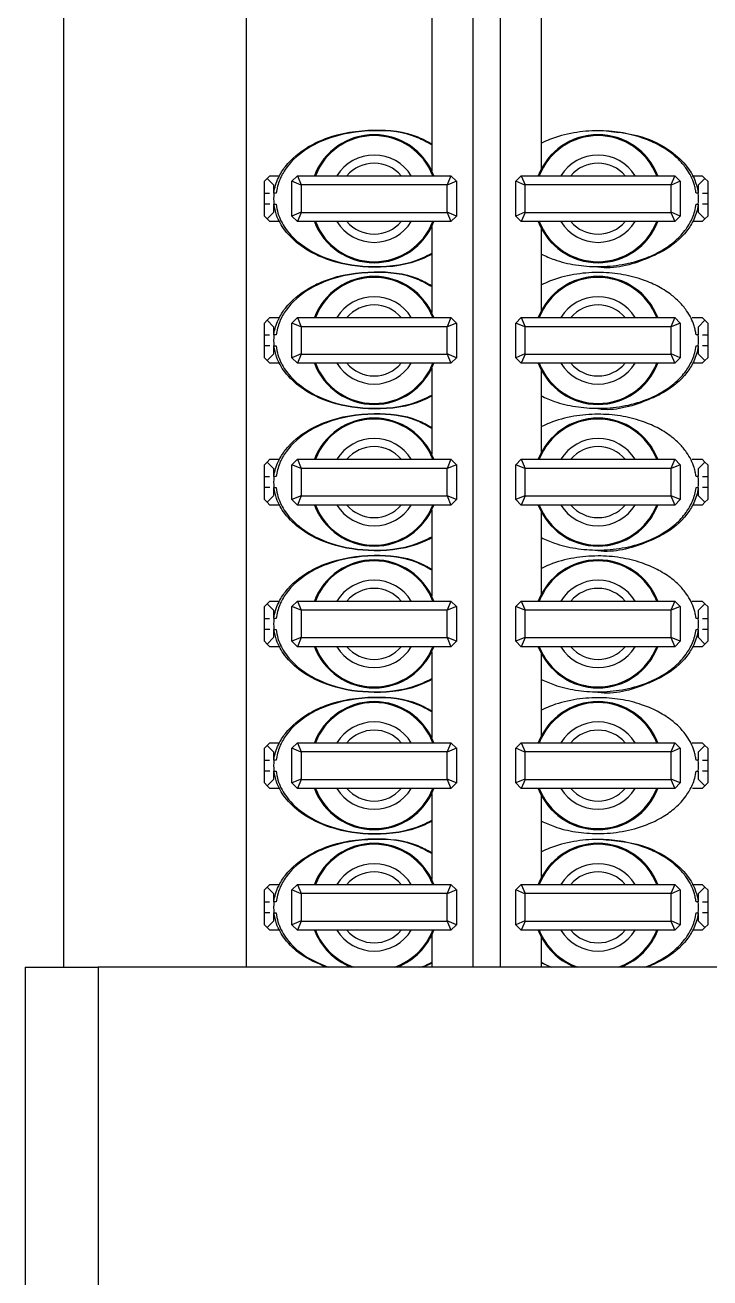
# Model space of a CAD drawing. Header units: millimetres. Extents: x 10 to 584, y 10 to 410.
# Drawn here: x 487.71 to 490.208, y 326.044 to 330.611 of the extents above; entities that cross this region are included whole.
import ezdxf

# ---------------------------------------------------------------- set-up
doc = ezdxf.new("R2010")
doc.units = ezdxf.units.MM

msp = doc.modelspace()

# ---------------------------------------------------------------- linework, layer by layer
at = {"color": 7, "linetype": 'Continuous', "lineweight": 25}
for p, q in [((487.84955, 335.17831), (487.84955, 327.17742)), ((489.19289, 334.51165), (489.19289, 330.08002)), ((489.59289, 330.08663), (489.59289, 334.51165)), ((488.51622, 333.63739), (488.51622, 327.17742)), ((489.34289, 332.43319), (489.34289, 327.17742)), ((489.44289, 332.43319), (489.44289, 327.17742)), ((488.58289, 330.04165), (488.59289, 330.05165)), ((488.58289, 329.99831), (488.58289, 330.04165)), ((488.59289, 330.05165), (488.60289, 330.06165)), ((488.59289, 330.05165), (488.61622, 330.02831)), ((488.60289, 330.06165), (488.63811, 330.06165)), ((488.61622, 330.02831), (488.61622, 329.99831)), ((488.68289, 330.04165), (488.70289, 330.06165)), ((488.68289, 329.91498), (488.68289, 330.04165)), ((488.71622, 330.02784), (488.68289, 330.04165)), ((488.70289, 330.06165), (488.71669, 330.02831)), ((488.70289, 330.06165), (489.26289, 330.06165)), ((488.71669, 330.02831), (488.71622, 330.02784)), ((488.71622, 330.02784), (488.71622, 329.92879)), ((489.24908, 330.02831), (488.71669, 330.02831)), ((489.26289, 330.06165), (489.24908, 330.02831)), ((489.24955, 330.02784), (489.24908, 330.02831)), ((489.28289, 330.04165), (489.24955, 330.02784)), ((489.24955, 329.92879), (489.24955, 330.02784)), ((489.26289, 330.06165), (489.28289, 330.04165)), ((489.28289, 330.04165), (489.28289, 329.91498)), ((489.49955, 330.04165), (489.51955, 330.06165)), ((489.49955, 329.91498), (489.49955, 330.04165)), ((489.53289, 330.02784), (489.49955, 330.04165)), ((489.51955, 330.06165), (490.07955, 330.06165)), ((489.51955, 330.06165), (489.53336, 330.02831)), ((489.53336, 330.02831), (489.53289, 330.02784)), ((489.53289, 330.02784), (489.53289, 329.92879)), ((490.06575, 330.02831), (489.53336, 330.02831)), ((490.07955, 330.06165), (490.06575, 330.02831)), ((490.06622, 330.02784), (490.06575, 330.02831)), ((490.09955, 330.04165), (490.06622, 330.02784)), ((490.06622, 329.92879), (490.06622, 330.02784)), ((490.07955, 330.06165), (490.09955, 330.04165)), ((490.09955, 330.04165), (490.09955, 329.91498)), ((490.14259, 330.06165), (490.17955, 330.06165)), ((490.16622, 330.02831), (490.18955, 330.05165)), ((490.16622, 329.99831), (490.16622, 330.02831)), ((490.17955, 330.06165), (490.18955, 330.05165)), ((490.18955, 330.05165), (490.19955, 330.04165)), ((490.19955, 330.04165), (490.19955, 329.99831)), ((488.62532, 329.99831), (488.6174, 329.99831)), ((490.16505, 329.99831), (490.15721, 329.99831)), ((488.58289, 329.91498), (488.58289, 329.95831)), ((488.61622, 329.92831), (488.59289, 329.90498)), ((488.61622, 329.95831), (488.61622, 329.92831)), ((488.6174, 329.95831), (488.62523, 329.95831)), ((488.71622, 329.92879), (488.68289, 329.91498)), ((488.71669, 329.92831), (488.70289, 329.89498)), ((488.71622, 329.92879), (488.71669, 329.92831)), ((488.71669, 329.92831), (489.24908, 329.92831)), ((489.24908, 329.92831), (489.24955, 329.92879)), ((489.24908, 329.92831), (489.26289, 329.89498)), ((489.28289, 329.91498), (489.24955, 329.92879)), ((489.53289, 329.92879), (489.49955, 329.91498)), ((489.53336, 329.92831), (489.51955, 329.89498)), ((489.53289, 329.92879), (489.53336, 329.92831)), ((489.53336, 329.92831), (490.06575, 329.92831)), ((490.06575, 329.92831), (490.06622, 329.92879)), ((490.06575, 329.92831), (490.07955, 329.89498)), ((490.09955, 329.91498), (490.06622, 329.92879)), ((490.15712, 329.95831), (490.16505, 329.95831)), ((490.16622, 329.92831), (490.16622, 329.95831)), ((490.18955, 329.90498), (490.16622, 329.92831)), ((490.19955, 329.95831), (490.19955, 329.91498)), ((488.59289, 329.90498), (488.58289, 329.91498)), ((488.60289, 329.89498), (488.59289, 329.90498)), ((488.63986, 329.89498), (488.60289, 329.89498)), ((488.70289, 329.89498), (488.68289, 329.91498)), ((489.26289, 329.89498), (488.70289, 329.89498)), ((489.28289, 329.91498), (489.26289, 329.89498)), ((489.51955, 329.89498), (489.49955, 329.91498)), ((490.07955, 329.89498), (489.51955, 329.89498)), ((490.09955, 329.91498), (490.07955, 329.89498)), ((490.17955, 329.89498), (490.14433, 329.89498)), ((490.18955, 329.90498), (490.17955, 329.89498)), ((490.19955, 329.91498), (490.18955, 329.90498)), ((489.19289, 329.87661), (489.19289, 329.56335)), ((489.59289, 329.56997), (489.59289, 329.86999)), ((488.58289, 329.52498), (488.59289, 329.53498)), ((488.58289, 329.48165), (488.58289, 329.52498)), ((488.59289, 329.53498), (488.60289, 329.54498)), ((488.59289, 329.53498), (488.61622, 329.51165)), ((488.60289, 329.54498), (488.63811, 329.54498)), ((488.68289, 329.52498), (488.70289, 329.54498)), ((488.68289, 329.39831), (488.68289, 329.52498)), ((488.71622, 329.51117), (488.68289, 329.52498)), ((488.70289, 329.54498), (489.26289, 329.54498)), ((488.70289, 329.54498), (488.71669, 329.51165)), ((489.26289, 329.54498), (489.24908, 329.51165)), ((489.28289, 329.52498), (489.24955, 329.51117)), ((489.26289, 329.54498), (489.28289, 329.52498)), ((489.28289, 329.52498), (489.28289, 329.39831)), ((489.49955, 329.52498), (489.51955, 329.54498)), ((489.49955, 329.39831), (489.49955, 329.52498)), ((489.53289, 329.51117), (489.49955, 329.52498)), ((489.51955, 329.54498), (490.07955, 329.54498)), ((489.51955, 329.54498), (489.53336, 329.51165)), ((490.07955, 329.54498), (490.06575, 329.51165)), ((490.09955, 329.52498), (490.06622, 329.51117)), ((490.07955, 329.54498), (490.09955, 329.52498)), ((490.09955, 329.52498), (490.09955, 329.39831)), ((490.14259, 329.54498), (490.17955, 329.54498)), ((490.16622, 329.51165), (490.18955, 329.53498)), ((490.17955, 329.54498), (490.18955, 329.53498)), ((490.18955, 329.53498), (490.19955, 329.52498)), ((490.19955, 329.52498), (490.19955, 329.48165)), ((488.61622, 329.51165), (488.61622, 329.48165)), ((488.62532, 329.48165), (488.6174, 329.48165)), ((488.71669, 329.51165), (488.71622, 329.51117)), ((488.71622, 329.51117), (488.71622, 329.41212)), ((489.24908, 329.51165), (488.71669, 329.51165)), ((489.24955, 329.51117), (489.24908, 329.51165)), ((489.24955, 329.41212), (489.24955, 329.51117)), ((489.53336, 329.51165), (489.53289, 329.51117)), ((489.53289, 329.51117), (489.53289, 329.41212)), ((490.06575, 329.51165), (489.53336, 329.51165)), ((490.06622, 329.51117), (490.06575, 329.51165)), ((490.06622, 329.41212), (490.06622, 329.51117)), ((490.16505, 329.48165), (490.15721, 329.48165)), ((490.16622, 329.48165), (490.16622, 329.51165)), ((488.58289, 329.39831), (488.58289, 329.44165)), ((488.61622, 329.44165), (488.61622, 329.41165)), ((488.6174, 329.44165), (488.62523, 329.44165)), ((490.15712, 329.44165), (490.16505, 329.44165)), ((490.16622, 329.41165), (490.16622, 329.44165)), ((490.19955, 329.44165), (490.19955, 329.39831)), ((488.59289, 329.38831), (488.58289, 329.39831)), ((488.61622, 329.41165), (488.59289, 329.38831)), ((488.60289, 329.37831), (488.59289, 329.38831)), ((488.71622, 329.41212), (488.68289, 329.39831)), ((488.70289, 329.37831), (488.68289, 329.39831)), ((488.71669, 329.41165), (488.70289, 329.37831)), ((488.71622, 329.41212), (488.71669, 329.41165)), ((488.71669, 329.41165), (489.24908, 329.41165)), ((489.24908, 329.41165), (489.24955, 329.41212)), ((489.24908, 329.41165), (489.26289, 329.37831)), ((489.28289, 329.39831), (489.24955, 329.41212)), ((489.28289, 329.39831), (489.26289, 329.37831)), ((489.53289, 329.41212), (489.49955, 329.39831)), ((489.51955, 329.37831), (489.49955, 329.39831)), ((489.53336, 329.41165), (489.51955, 329.37831)), ((489.53289, 329.41212), (489.53336, 329.41165)), ((489.53336, 329.41165), (490.06575, 329.41165)), ((490.06575, 329.41165), (490.06622, 329.41212)), ((490.06575, 329.41165), (490.07955, 329.37831)), ((490.09955, 329.39831), (490.06622, 329.41212)), ((490.09955, 329.39831), (490.07955, 329.37831)), ((490.18955, 329.38831), (490.16622, 329.41165)), ((490.18955, 329.38831), (490.17955, 329.37831)), ((490.19955, 329.39831), (490.18955, 329.38831)), ((488.63986, 329.37831), (488.60289, 329.37831)), ((489.26289, 329.37831), (488.70289, 329.37831)), ((489.19289, 329.35994), (489.19289, 329.04669)), ((490.07955, 329.37831), (489.51955, 329.37831)), ((489.59289, 329.0533), (489.59289, 329.35333)), ((490.17955, 329.37831), (490.14433, 329.37831)), ((488.58289, 329.00831), (488.59289, 329.01831)), ((488.59289, 329.01831), (488.60289, 329.02831)), ((488.59289, 329.01831), (488.61622, 328.99498)), ((488.60289, 329.02831), (488.63811, 329.02831)), ((488.68289, 329.00831), (488.70289, 329.02831)), ((488.70289, 329.02831), (489.26289, 329.02831)), ((488.70289, 329.02831), (488.71669, 328.99498)), ((489.26289, 329.02831), (489.24908, 328.99498)), ((489.26289, 329.02831), (489.28289, 329.00831)), ((489.49955, 329.00831), (489.51955, 329.02831)), ((489.51955, 329.02831), (490.07955, 329.02831)), ((489.51955, 329.02831), (489.53336, 328.99498)), ((490.07955, 329.02831), (490.06575, 328.99498)), ((490.07955, 329.02831), (490.09955, 329.00831)), ((490.14259, 329.02831), (490.17955, 329.02831)), ((490.16622, 328.99498), (490.18955, 329.01831)), ((490.17955, 329.02831), (490.18955, 329.01831)), ((490.18955, 329.01831), (490.19955, 329.00831)), ((488.58289, 328.96498), (488.58289, 329.00831)), ((488.61622, 328.99498), (488.61622, 328.96498)), ((488.71622, 328.99451), (488.68289, 329.00831)), ((488.68289, 328.88165), (488.68289, 329.00831)), ((488.71669, 328.99498), (488.71622, 328.99451)), ((488.71622, 328.99451), (488.71622, 328.89545)), ((489.24908, 328.99498), (488.71669, 328.99498)), ((489.24955, 328.99451), (489.24908, 328.99498)), ((489.28289, 329.00831), (489.24955, 328.99451)), ((489.24955, 328.89545), (489.24955, 328.99451)), ((489.28289, 329.00831), (489.28289, 328.88165)), ((489.49955, 328.88165), (489.49955, 329.00831)), ((489.53289, 328.99451), (489.49955, 329.00831)), ((489.53336, 328.99498), (489.53289, 328.99451)), ((489.53289, 328.99451), (489.53289, 328.89545)), ((490.06575, 328.99498), (489.53336, 328.99498)), ((490.06622, 328.99451), (490.06575, 328.99498)), ((490.09955, 329.00831), (490.06622, 328.99451)), ((490.06622, 328.89545), (490.06622, 328.99451)), ((490.09955, 329.00831), (490.09955, 328.88165)), ((490.16622, 328.96498), (490.16622, 328.99498)), ((490.19955, 329.00831), (490.19955, 328.96498)), ((488.58289, 328.88165), (488.58289, 328.92498)), ((488.61622, 328.92498), (488.61622, 328.89498)), ((488.62532, 328.96498), (488.6174, 328.96498)), ((488.6174, 328.92498), (488.62523, 328.92498)), ((490.15712, 328.92498), (490.16505, 328.92498)), ((490.16505, 328.96498), (490.15721, 328.96498)), ((490.16622, 328.89498), (490.16622, 328.92498)), ((490.19955, 328.92498), (490.19955, 328.88165)), ((488.59289, 328.87165), (488.58289, 328.88165)), ((488.61622, 328.89498), (488.59289, 328.87165)), ((488.71622, 328.89545), (488.68289, 328.88165)), ((488.70289, 328.86165), (488.68289, 328.88165)), ((488.71669, 328.89498), (488.70289, 328.86165)), ((488.71622, 328.89545), (488.71669, 328.89498)), ((488.71669, 328.89498), (489.24908, 328.89498)), ((489.24908, 328.89498), (489.24955, 328.89545)), ((489.24908, 328.89498), (489.26289, 328.86165)), ((489.28289, 328.88165), (489.24955, 328.89545)), ((489.28289, 328.88165), (489.26289, 328.86165)), ((489.53289, 328.89545), (489.49955, 328.88165)), ((489.51955, 328.86165), (489.49955, 328.88165)), ((489.53336, 328.89498), (489.51955, 328.86165)), ((489.53289, 328.89545), (489.53336, 328.89498)), ((489.53336, 328.89498), (490.06575, 328.89498)), ((490.06575, 328.89498), (490.06622, 328.89545)), ((490.06575, 328.89498), (490.07955, 328.86165)), ((490.09955, 328.88165), (490.06622, 328.89545)), ((490.09955, 328.88165), (490.07955, 328.86165)), ((490.18955, 328.87165), (490.16622, 328.89498)), ((490.19955, 328.88165), (490.18955, 328.87165)), ((488.60289, 328.86165), (488.59289, 328.87165)), ((488.63986, 328.86165), (488.60289, 328.86165)), ((489.26289, 328.86165), (488.70289, 328.86165)), ((489.19289, 328.84327), (489.19289, 328.53002)), ((490.07955, 328.86165), (489.51955, 328.86165)), ((489.59289, 328.53663), (489.59289, 328.83666)), ((490.17955, 328.86165), (490.14433, 328.86165)), ((490.18955, 328.87165), (490.17955, 328.86165)), ((488.58289, 328.49165), (488.59289, 328.50165)), ((488.58289, 328.44831), (488.58289, 328.49165)), ((488.59289, 328.50165), (488.60289, 328.51165)), ((488.59289, 328.50165), (488.61622, 328.47831)), ((488.60289, 328.51165), (488.63811, 328.51165)), ((488.61622, 328.47831), (488.61622, 328.44831)), ((488.68289, 328.49165), (488.70289, 328.51165)), ((488.71622, 328.47784), (488.68289, 328.49165)), ((488.68289, 328.36498), (488.68289, 328.49165)), ((488.70289, 328.51165), (489.26289, 328.51165)), ((488.70289, 328.51165), (488.71669, 328.47831)), ((488.71669, 328.47831), (488.71622, 328.47784)), ((488.71622, 328.47784), (488.71622, 328.37879)), ((489.24908, 328.47831), (488.71669, 328.47831)), ((489.26289, 328.51165), (489.24908, 328.47831)), ((489.24955, 328.47784), (489.24908, 328.47831)), ((489.28289, 328.49165), (489.24955, 328.47784)), ((489.24955, 328.37879), (489.24955, 328.47784)), ((489.26289, 328.51165), (489.28289, 328.49165)), ((489.28289, 328.49165), (489.28289, 328.36498)), ((489.49955, 328.49165), (489.51955, 328.51165)), ((489.53289, 328.47784), (489.49955, 328.49165)), ((489.49955, 328.36498), (489.49955, 328.49165)), ((489.51955, 328.51165), (489.53336, 328.47831)), ((489.51955, 328.51165), (490.07955, 328.51165)), ((489.53336, 328.47831), (489.53289, 328.47784)), ((489.53289, 328.47784), (489.53289, 328.37879)), ((490.06575, 328.47831), (489.53336, 328.47831)), ((490.07955, 328.51165), (490.06575, 328.47831)), ((490.06622, 328.47784), (490.06575, 328.47831)), ((490.09955, 328.49165), (490.06622, 328.47784)), ((490.06622, 328.37879), (490.06622, 328.47784)), ((490.07955, 328.51165), (490.09955, 328.49165)), ((490.09955, 328.49165), (490.09955, 328.36498)), ((490.14259, 328.51165), (490.17955, 328.51165)), ((490.16622, 328.47831), (490.18955, 328.50165)), ((490.16622, 328.44831), (490.16622, 328.47831)), ((490.17955, 328.51165), (490.18955, 328.50165)), ((490.18955, 328.50165), (490.19955, 328.49165)), ((490.19955, 328.49165), (490.19955, 328.44831)), ((488.62532, 328.44831), (488.6174, 328.44831)), ((490.16505, 328.44831), (490.15721, 328.44831)), ((488.58289, 328.36498), (488.58289, 328.40831)), ((488.61622, 328.37831), (488.59289, 328.35498)), ((488.61622, 328.40831), (488.61622, 328.37831)), ((488.6174, 328.40831), (488.62523, 328.40831)), ((488.71622, 328.37879), (488.68289, 328.36498)), ((488.71669, 328.37831), (488.70289, 328.34498)), ((488.71622, 328.37879), (488.71669, 328.37831)), ((488.71669, 328.37831), (489.24908, 328.37831)), ((489.24908, 328.37831), (489.24955, 328.37879)), ((489.24908, 328.37831), (489.26289, 328.34498)), ((489.28289, 328.36498), (489.24955, 328.37879)), ((489.53289, 328.37879), (489.49955, 328.36498)), ((489.53336, 328.37831), (489.51955, 328.34498)), ((489.53289, 328.37879), (489.53336, 328.37831)), ((489.53336, 328.37831), (490.06575, 328.37831)), ((490.06575, 328.37831), (490.06622, 328.37879)), ((490.06575, 328.37831), (490.07955, 328.34498)), ((490.09955, 328.36498), (490.06622, 328.37879)), ((490.15712, 328.40831), (490.16505, 328.40831)), ((490.16622, 328.37831), (490.16622, 328.40831)), ((490.18955, 328.35498), (490.16622, 328.37831)), ((490.19955, 328.40831), (490.19955, 328.36498)), ((488.59289, 328.35498), (488.58289, 328.36498)), ((488.60289, 328.34498), (488.59289, 328.35498)), ((488.63986, 328.34498), (488.60289, 328.34498)), ((488.70289, 328.34498), (488.68289, 328.36498)), ((489.26289, 328.34498), (488.70289, 328.34498)), ((489.28289, 328.36498), (489.26289, 328.34498)), ((489.51955, 328.34498), (489.49955, 328.36498)), ((490.07955, 328.34498), (489.51955, 328.34498)), ((490.09955, 328.36498), (490.07955, 328.34498)), ((490.17955, 328.34498), (490.14433, 328.34498)), ((490.18955, 328.35498), (490.17955, 328.34498)), ((490.19955, 328.36498), (490.18955, 328.35498)), ((489.19289, 328.32661), (489.19289, 328.01335)), ((489.59289, 328.01997), (489.59289, 328.31999)), ((488.58289, 327.97498), (488.59289, 327.98498)), ((488.58289, 327.93165), (488.58289, 327.97498)), ((488.59289, 327.98498), (488.60289, 327.99498)), ((488.59289, 327.98498), (488.61622, 327.96165)), ((488.60289, 327.99498), (488.63811, 327.99498)), ((488.68289, 327.97498), (488.70289, 327.99498)), ((488.71622, 327.96117), (488.68289, 327.97498)), ((488.68289, 327.84831), (488.68289, 327.97498)), ((488.70289, 327.99498), (489.26289, 327.99498)), ((488.70289, 327.99498), (488.71669, 327.96165)), ((489.26289, 327.99498), (489.24908, 327.96165)), ((489.28289, 327.97498), (489.24955, 327.96117)), ((489.26289, 327.99498), (489.28289, 327.97498)), ((489.28289, 327.97498), (489.28289, 327.84831)), ((489.49955, 327.97498), (489.51955, 327.99498)), ((489.49955, 327.84831), (489.49955, 327.97498)), ((489.53289, 327.96117), (489.49955, 327.97498)), ((489.51955, 327.99498), (489.53336, 327.96165)), ((489.51955, 327.99498), (490.07955, 327.99498)), ((490.07955, 327.99498), (490.06575, 327.96165)), ((490.09955, 327.97498), (490.06622, 327.96117)), ((490.07955, 327.99498), (490.09955, 327.97498)), ((490.09955, 327.97498), (490.09955, 327.84831)), ((490.14259, 327.99498), (490.17955, 327.99498)), ((490.16622, 327.96165), (490.18955, 327.98498)), ((490.17955, 327.99498), (490.18955, 327.98498)), ((490.18955, 327.98498), (490.19955, 327.97498)), ((490.19955, 327.97498), (490.19955, 327.93165)), ((488.61622, 327.96165), (488.61622, 327.93165)), ((488.62532, 327.93165), (488.6174, 327.93165)), ((488.71669, 327.96165), (488.71622, 327.96117)), ((488.71622, 327.96117), (488.71622, 327.86212)), ((489.24908, 327.96165), (488.71669, 327.96165)), ((489.24955, 327.96117), (489.24908, 327.96165)), ((489.24955, 327.86212), (489.24955, 327.96117)), ((489.53336, 327.96165), (489.53289, 327.96117)), ((489.53289, 327.96117), (489.53289, 327.86212)), ((490.06575, 327.96165), (489.53336, 327.96165)), ((490.06622, 327.96117), (490.06575, 327.96165)), ((490.06622, 327.86212), (490.06622, 327.96117)), ((490.16505, 327.93165), (490.15721, 327.93165)), ((490.16622, 327.93165), (490.16622, 327.96165)), ((488.58289, 327.84831), (488.58289, 327.89165)), ((488.61622, 327.89165), (488.61622, 327.86165)), ((488.6174, 327.89165), (488.62523, 327.89165)), ((490.15712, 327.89165), (490.16505, 327.89165)), ((490.16622, 327.86165), (490.16622, 327.89165)), ((490.19955, 327.89165), (490.19955, 327.84831)), ((488.59289, 327.83831), (488.58289, 327.84831)), ((488.61622, 327.86165), (488.59289, 327.83831)), ((488.60289, 327.82831), (488.59289, 327.83831)), ((488.63986, 327.82831), (488.60289, 327.82831)), ((488.71622, 327.86212), (488.68289, 327.84831)), ((488.70289, 327.82831), (488.68289, 327.84831)), ((488.71669, 327.86165), (488.70289, 327.82831)), ((489.26289, 327.82831), (488.70289, 327.82831)), ((488.71622, 327.86212), (488.71669, 327.86165)), ((488.71669, 327.86165), (489.24908, 327.86165)), ((489.24908, 327.86165), (489.24955, 327.86212)), ((489.24908, 327.86165), (489.26289, 327.82831)), ((489.28289, 327.84831), (489.24955, 327.86212)), ((489.28289, 327.84831), (489.26289, 327.82831)), ((489.53289, 327.86212), (489.49955, 327.84831)), ((489.51955, 327.82831), (489.49955, 327.84831)), ((489.53336, 327.86165), (489.51955, 327.82831)), ((490.07955, 327.82831), (489.51955, 327.82831)), ((489.53289, 327.86212), (489.53336, 327.86165)), ((489.53336, 327.86165), (490.06575, 327.86165)), ((490.06575, 327.86165), (490.06622, 327.86212)), ((490.06575, 327.86165), (490.07955, 327.82831)), ((490.09955, 327.84831), (490.06622, 327.86212)), ((490.09955, 327.84831), (490.07955, 327.82831)), ((490.17955, 327.82831), (490.14433, 327.82831)), ((490.18955, 327.83831), (490.16622, 327.86165)), ((490.18955, 327.83831), (490.17955, 327.82831)), ((490.19955, 327.84831), (490.18955, 327.83831)), ((489.19289, 327.80994), (489.19289, 327.49669)), ((489.59289, 327.5033), (489.59289, 327.80333)), ((488.58289, 327.45831), (488.59289, 327.46831)), ((488.59289, 327.46831), (488.60289, 327.47831)), ((488.59289, 327.46831), (488.61622, 327.44498)), ((488.60289, 327.47831), (488.63811, 327.47831)), ((488.68289, 327.45831), (488.70289, 327.47831)), ((488.70289, 327.47831), (489.26289, 327.47831)), ((488.70289, 327.47831), (488.71669, 327.44498)), ((489.26289, 327.47831), (489.24908, 327.44498)), ((489.26289, 327.47831), (489.28289, 327.45831)), ((489.49955, 327.45831), (489.51955, 327.47831)), ((489.51955, 327.47831), (489.53336, 327.44498)), ((489.51955, 327.47831), (490.07955, 327.47831)), ((490.07955, 327.47831), (490.06575, 327.44498)), ((490.07955, 327.47831), (490.09955, 327.45831)), ((490.14259, 327.47831), (490.17955, 327.47831)), ((490.16622, 327.44498), (490.18955, 327.46831)), ((490.17955, 327.47831), (490.18955, 327.46831)), ((490.18955, 327.46831), (490.19955, 327.45831)), ((488.58289, 327.41498), (488.58289, 327.45831)), ((488.61622, 327.44498), (488.61622, 327.41498)), ((488.68289, 327.33165), (488.68289, 327.45831)), ((488.71622, 327.44451), (488.68289, 327.45831)), ((488.71669, 327.44498), (488.71622, 327.44451)), ((488.71622, 327.44451), (488.71622, 327.34545)), ((489.24908, 327.44498), (488.71669, 327.44498)), ((489.24955, 327.44451), (489.24908, 327.44498)), ((489.28289, 327.45831), (489.24955, 327.44451)), ((489.24955, 327.34545), (489.24955, 327.44451)), ((489.28289, 327.45831), (489.28289, 327.33165)), ((489.53289, 327.44451), (489.49955, 327.45831)), ((489.49955, 327.33165), (489.49955, 327.45831)), ((489.53336, 327.44498), (489.53289, 327.44451)), ((489.53289, 327.44451), (489.53289, 327.34545)), ((490.06575, 327.44498), (489.53336, 327.44498)), ((490.06622, 327.44451), (490.06575, 327.44498)), ((490.09955, 327.45831), (490.06622, 327.44451)), ((490.06622, 327.34545), (490.06622, 327.44451)), ((490.09955, 327.45831), (490.09955, 327.33165)), ((490.16622, 327.41498), (490.16622, 327.44498)), ((490.19955, 327.45831), (490.19955, 327.41498)), ((488.58289, 327.33165), (488.58289, 327.37498)), ((488.61622, 327.37498), (488.61622, 327.34498)), ((488.62532, 327.41498), (488.6174, 327.41498)), ((488.6174, 327.37498), (488.62523, 327.37498)), ((490.15712, 327.37498), (490.16505, 327.37498)), ((490.16505, 327.41498), (490.15721, 327.41498)), ((490.16622, 327.34498), (490.16622, 327.37498)), ((490.19955, 327.37498), (490.19955, 327.33165)), ((488.59289, 327.32165), (488.58289, 327.33165)), ((488.61622, 327.34498), (488.59289, 327.32165)), ((488.71622, 327.34545), (488.68289, 327.33165)), ((488.70289, 327.31165), (488.68289, 327.33165)), ((488.71669, 327.34498), (488.70289, 327.31165)), ((488.71622, 327.34545), (488.71669, 327.34498)), ((488.71669, 327.34498), (489.24908, 327.34498)), ((489.24908, 327.34498), (489.24955, 327.34545)), ((489.24908, 327.34498), (489.26289, 327.31165)), ((489.28289, 327.33165), (489.24955, 327.34545)), ((489.28289, 327.33165), (489.26289, 327.31165)), ((489.53289, 327.34545), (489.49955, 327.33165)), ((489.51955, 327.31165), (489.49955, 327.33165)), ((489.53336, 327.34498), (489.51955, 327.31165)), ((489.53289, 327.34545), (489.53336, 327.34498)), ((489.53336, 327.34498), (490.06575, 327.34498)), ((490.06575, 327.34498), (490.06622, 327.34545)), ((490.06575, 327.34498), (490.07955, 327.31165)), ((490.09955, 327.33165), (490.06622, 327.34545)), ((490.09955, 327.33165), (490.07955, 327.31165)), ((490.18955, 327.32165), (490.16622, 327.34498)), ((490.19955, 327.33165), (490.18955, 327.32165)), ((488.60289, 327.31165), (488.59289, 327.32165)), ((488.63986, 327.31165), (488.60289, 327.31165)), ((489.26289, 327.31165), (488.70289, 327.31165)), ((489.19289, 327.29327), (489.19289, 327.17742)), ((490.07955, 327.31165), (489.51955, 327.31165)), ((489.59289, 327.17742), (489.59289, 327.28666)), ((490.17955, 327.31165), (490.14433, 327.31165)), ((490.18955, 327.32165), (490.17955, 327.31165)), ((489.19289, 327.19166), (489.16282, 327.17742)), ((489.6249, 327.17742), (489.59289, 327.19339)), ((487.70955, 327.17742), (487.70955, 325.84409)), ((487.70955, 327.17742), (487.97622, 327.17742)), ((487.97622, 327.17742), (487.97622, 325.84409)), ((493.24289, 327.17742), (487.97622, 327.17742))]:
    msp.add_line(p, q, dxfattribs=at)
at = {"color": 59, "linetype": 'Continuous', "lineweight": 25}
msp.add_line((489.59289, 327.19277), (489.62936, 327.17742), dxfattribs=at)
at = {"color": 7, "linetype": 'Continuous', "lineweight": 25}
for centre, start, end in [((488.98289, 329.97831), 20.92483, 159.07517), ((489.79955, 329.97831), 20.92483, 159.07517), ((488.98289, 329.97831), 200.92483, 339.07517), ((489.79955, 329.97831), 200.92483, 339.07517), ((488.98289, 329.46165), 20.92483, 159.07517), ((489.79955, 329.46165), 20.92483, 159.07517), ((488.98289, 329.46165), 200.92483, 339.07517), ((489.79955, 329.46165), 200.92483, 339.07517), ((488.98289, 328.94498), 20.92483, 159.07517), ((489.79955, 328.94498), 20.92483, 159.07517), ((488.98289, 328.94498), 200.92483, 339.07517), ((489.79955, 328.94498), 200.92483, 339.07517), ((488.98289, 328.42831), 20.92483, 159.07517), ((489.79955, 328.42831), 20.92483, 159.07517), ((488.98289, 328.42831), 200.92483, 339.07517), ((489.79955, 328.42831), 200.92483, 339.07517), ((488.98289, 327.91165), 20.92483, 159.07517), ((489.79955, 327.91165), 20.92483, 159.07517), ((488.98289, 327.91165), 200.92483, 339.07517), ((489.79955, 327.91165), 200.92483, 339.07517), ((488.98289, 327.39498), 20.92483, 159.07517), ((489.79955, 327.39498), 20.92483, 159.07517), ((488.98289, 327.39498), 200.92483, 248.80908), ((488.98289, 327.39498), 291.19092, 339.07517), ((489.79955, 327.39498), 200.92483, 248.80908), ((489.79955, 327.39498), 291.19092, 339.07517)]:
    msp.add_arc(centre, 0.23333, start, end, dxfattribs=at)
at = {"color": 59, "linetype": 'Continuous', "lineweight": 25}
for centre, radius, start, end in [((488.98289, 329.97831), 0.22981, 21.26068, 158.73932), ((489.79955, 329.97831), 0.22981, 21.26068, 158.73932), ((488.98289, 329.97831), 0.15921, 31.5611, 148.4389), ((489.79955, 329.97831), 0.15921, 31.5611, 148.4389), ((488.98289, 329.97831), 0.1294, 40.09101, 139.90899), ((489.79955, 329.97831), 0.1294, 40.09101, 139.90899), ((488.98289, 329.97831), 0.22981, 201.26068, 338.73932), ((488.98289, 329.97831), 0.15921, 211.5611, 328.4389), ((488.98289, 329.97831), 0.1294, 220.09101, 319.90899), ((489.79955, 329.97831), 0.22981, 201.26068, 338.73932), ((489.79955, 329.97831), 0.15921, 211.5611, 328.4389), ((489.79955, 329.97831), 0.1294, 220.09101, 319.90899), ((488.98289, 329.46165), 0.22981, 21.26068, 158.73932), ((489.79955, 329.46165), 0.22981, 21.26068, 158.73932), ((488.98289, 329.46165), 0.15921, 31.5611, 148.4389), ((489.79955, 329.46165), 0.15921, 31.5611, 148.4389), ((488.98289, 329.46165), 0.1294, 40.09101, 139.90899), ((489.79955, 329.46165), 0.1294, 40.09101, 139.90899), ((488.98289, 329.46165), 0.22981, 201.26068, 338.73932), ((488.98289, 329.46165), 0.15921, 211.5611, 328.4389), ((488.98289, 329.46165), 0.1294, 220.09101, 319.90899), ((489.79955, 329.46165), 0.22981, 201.26068, 338.73932), ((489.79955, 329.46165), 0.15921, 211.5611, 328.4389), ((489.79955, 329.46165), 0.1294, 220.09101, 319.90899), ((488.98289, 328.94498), 0.22981, 21.26068, 158.73932), ((489.79955, 328.94498), 0.22981, 21.26068, 158.73932), ((488.98289, 328.94498), 0.15921, 31.5611, 148.4389), ((488.98289, 328.94498), 0.1294, 40.09101, 139.90899), ((489.79955, 328.94498), 0.15921, 31.5611, 148.4389), ((489.79955, 328.94498), 0.1294, 40.09101, 139.90899), ((488.98289, 328.94498), 0.22981, 201.26068, 338.73932), ((488.98289, 328.94498), 0.15921, 211.5611, 328.4389), ((488.98289, 328.94498), 0.1294, 220.09101, 319.90899), ((489.79955, 328.94498), 0.22981, 201.26068, 338.73932), ((489.79955, 328.94498), 0.15921, 211.5611, 328.4389), ((489.79955, 328.94498), 0.1294, 220.09101, 319.90899), ((488.98289, 328.42831), 0.22981, 21.26068, 158.73932), ((489.79955, 328.42831), 0.22981, 21.26068, 158.73932), ((488.98289, 328.42831), 0.15921, 31.5611, 148.4389), ((489.79955, 328.42831), 0.15921, 31.5611, 148.4389), ((488.98289, 328.42831), 0.1294, 40.09101, 139.90899), ((489.79955, 328.42831), 0.1294, 40.09101, 139.90899), ((488.98289, 328.42831), 0.22981, 201.26068, 338.73932), ((488.98289, 328.42831), 0.15921, 211.5611, 328.4389), ((488.98289, 328.42831), 0.1294, 220.09101, 319.90899), ((489.79955, 328.42831), 0.22981, 201.26068, 338.73932), ((489.79955, 328.42831), 0.15921, 211.5611, 328.4389), ((489.79955, 328.42831), 0.1294, 220.09101, 319.90899), ((488.98289, 327.91165), 0.22981, 21.26068, 158.73932), ((489.79955, 327.91165), 0.22981, 21.26068, 158.73932), ((488.98289, 327.91165), 0.15921, 31.5611, 148.4389), ((489.79955, 327.91165), 0.15921, 31.5611, 148.4389), ((488.98289, 327.91165), 0.1294, 40.09101, 139.90899), ((489.79955, 327.91165), 0.1294, 40.09101, 139.90899), ((488.98289, 327.91165), 0.22981, 201.26068, 338.73932), ((488.98289, 327.91165), 0.15921, 211.5611, 328.4389), ((488.98289, 327.91165), 0.1294, 220.09101, 319.90899), ((489.79955, 327.91165), 0.22981, 201.26068, 338.73932), ((489.79955, 327.91165), 0.15921, 211.5611, 328.4389), ((489.79955, 327.91165), 0.1294, 220.09101, 319.90899), ((488.98289, 327.39498), 0.22981, 21.26068, 158.73932), ((489.79955, 327.39498), 0.22981, 21.26068, 158.73932), ((488.98289, 327.39498), 0.15921, 31.5611, 148.4389), ((489.79955, 327.39498), 0.15921, 31.5611, 148.4389), ((488.98289, 327.39498), 0.1294, 40.09101, 139.90899), ((489.79955, 327.39498), 0.1294, 40.09101, 139.90899), ((488.98289, 327.39498), 0.22981, 201.26068, 251.20164), ((488.98289, 327.39498), 0.15921, 211.5611, 328.4389), ((488.98289, 327.39498), 0.1294, 220.09101, 319.90899), ((488.98289, 327.39498), 0.22981, 288.79836, 338.73932), ((489.79955, 327.39498), 0.22981, 201.26068, 251.20164), ((489.79955, 327.39498), 0.15921, 211.5611, 328.4389), ((489.79955, 327.39498), 0.1294, 220.09101, 319.90899), ((489.79955, 327.39498), 0.22981, 288.79836, 338.73932)]:
    msp.add_arc(centre, radius, start, end, dxfattribs=at)
at = {"color": 7, "linetype": 'Continuous', "lineweight": 25}
for centre, start_param, end_param in [((488.98289, 329.97831), 6.2030997, 6.3632709), ((489.79955, 329.97831), 3.0615071, 3.2216782), ((488.98289, 329.46165), 6.2030997, 6.3632709), ((489.79955, 329.46165), 3.0615071, 3.2216782), ((488.98289, 328.94498), 6.2030997, 6.3632709), ((489.79955, 328.94498), 3.0615071, 3.2216782), ((488.98289, 328.42831), 6.2030997, 6.3632709), ((489.79955, 328.42831), 3.0615071, 3.2216782), ((488.98289, 327.91165), 6.2030997, 6.3632709), ((489.79955, 327.91165), 3.0615071, 3.2216782), ((488.98289, 327.39498), 6.2030997, 6.3632709), ((489.79955, 327.39498), 3.0615071, 3.2216782)]:
    msp.add_ellipse(centre, major_axis=(-0.36667, 0), ratio=0.6818182, start_param=start_param, end_param=end_param, dxfattribs=at)
for points, knots in [([(488.6174, 329.99831), (488.61746, 329.99888), (488.61979, 330.01814), (488.63032, 330.05289), (488.66897, 330.11446), (488.72993, 330.16376), (488.83897, 330.21473), (488.97602, 330.23532), (489.11224, 330.22201), (489.1763, 330.18725), (489.19289, 330.17825)], [0, 0, 0, 0, 0.0024772, 0.0850434, 0.1559838, 0.3190948, 0.4192322, 0.6817859, 0.9175862, 1, 1, 1, 1]), ([(490.15721, 329.99831), (490.15642, 330.00383), (490.15484, 330.01492), (490.14931, 330.03565), (490.13944, 330.06017), (490.12172, 330.08974), (490.09703, 330.11907), (490.06112, 330.15017), (490.01494, 330.1786), (489.95333, 330.20425), (489.88088, 330.22173), (489.79728, 330.22822), (489.70985, 330.22062), (489.64055, 330.20248), (489.60282, 330.18529), (489.59289, 330.18077)], [0, 0, 0, 0, 0.0248128, 0.0498491, 0.0954171, 0.1421198, 0.2029812, 0.2654635, 0.3532116, 0.4433749, 0.5618615, 0.683654, 0.8153204, 0.9513932, 1, 1, 1, 1]), ([(489.80995, 330.22669), (489.86048, 330.22239), (489.95094, 330.21469), (490.05877, 330.16122), (490.12399, 330.10059), (490.15601, 330.04577), (490.1625, 330.01167), (490.16505, 329.99831)], [0, 0, 0, 0, 0.3306451, 0.5920171, 0.7728088, 0.9109848, 1, 1, 1, 1]), ([(488.58289, 329.99831), (488.58377, 329.99831), (488.58509, 329.99831), (488.59743, 329.99831), (488.60151, 329.99831)], [0, 0, 0, 0, 0.6701369, 1, 1, 1, 1]), ([(490.18053, 329.99831), (490.18359, 329.99831), (490.19521, 329.99831), (490.19906, 329.99831), (490.19948, 329.99831), (490.19955, 329.99831)], [0, 0, 0, 0, 0.2301759, 0.8737531, 1, 1, 1, 1]), ([(488.60191, 329.95831), (488.59885, 329.95831), (488.58723, 329.95831), (488.58338, 329.95831), (488.58296, 329.95831), (488.58289, 329.95831)], [0, 0, 0, 0, 0.2301759, 0.8737531, 1, 1, 1, 1]), ([(489.19289, 329.77499), (489.18198, 329.76957), (489.11736, 329.73749), (488.98831, 329.72042), (488.8349, 329.74201), (488.72364, 329.79515), (488.65846, 329.85608), (488.62643, 329.91086), (488.61994, 329.94495), (488.6174, 329.95831)], [0, 0, 0, 0, 0.0534456, 0.3165258, 0.5527989, 0.7274236, 0.8482118, 0.9405282, 1, 1, 1, 1]), ([(489.59289, 329.77611), (489.60855, 329.76903), (489.64847, 329.75097), (489.71833, 329.73511), (489.80178, 329.72838), (489.88934, 329.73589), (489.95884, 329.75466), (490.00785, 329.77602), (490.04407, 329.79578), (490.0838, 329.82456), (490.11487, 329.85802), (490.13384, 329.8874), (490.1446, 329.90926), (490.15301, 329.93296), (490.15574, 329.94981), (490.15712, 329.95831)], [0, 0, 0, 0, 0.0764951, 0.1950303, 0.3168727, 0.4485931, 0.5847217, 0.635502, 0.686672, 0.7684193, 0.8532189, 0.8884218, 0.9240682, 0.9616665, 1, 1, 1, 1]), ([(490.16505, 329.95831), (490.16498, 329.95775), (490.16265, 329.93849), (490.15212, 329.90373), (490.11348, 329.84223), (490.05244, 329.79239), (489.94375, 329.7436), (489.85834, 329.71907), (489.79878, 329.72843), (489.7984, 329.72849)], [0, 0, 0, 0, 0.0036246, 0.124433, 0.228231, 0.4668902, 0.6134083, 0.9975691, 1, 1, 1, 1]), ([(490.19955, 329.95831), (490.19867, 329.95831), (490.19736, 329.95831), (490.18501, 329.95831), (490.18093, 329.95831)], [0, 0, 0, 0, 0.6701369, 1, 1, 1, 1]), ([(488.6174, 329.48165), (488.61746, 329.48221), (488.61979, 329.50147), (488.63032, 329.53622), (488.66897, 329.5978), (488.72993, 329.64709), (488.83897, 329.69806), (488.97602, 329.71866), (489.11224, 329.70535), (489.1763, 329.67058), (489.19289, 329.66158)], [0, 0, 0, 0, 0.0024772, 0.0850434, 0.1559838, 0.3190948, 0.4192322, 0.6817859, 0.9175862, 1, 1, 1, 1]), ([(490.15721, 329.48165), (490.15642, 329.48717), (490.15484, 329.49825), (490.14931, 329.51898), (490.13944, 329.5435), (490.12172, 329.57308), (490.09703, 329.6024), (490.06112, 329.63351), (490.01494, 329.66193), (489.95333, 329.68759), (489.88088, 329.70507), (489.79728, 329.71155), (489.70985, 329.70395), (489.64055, 329.68582), (489.60282, 329.66863), (489.59289, 329.6641)], [0, 0, 0, 0, 0.0248128, 0.0498491, 0.0954171, 0.1421198, 0.2029812, 0.2654635, 0.3532116, 0.4433749, 0.5618615, 0.683654, 0.8153204, 0.9513932, 1, 1, 1, 1]), ([(488.58289, 329.48165), (488.58377, 329.48165), (488.58509, 329.48165), (488.59743, 329.48165), (488.60151, 329.48165)], [0, 0, 0, 0, 0.6701369, 1, 1, 1, 1]), ([(490.18053, 329.48165), (490.18359, 329.48165), (490.19521, 329.48165), (490.19906, 329.48165), (490.19948, 329.48165), (490.19955, 329.48165)], [0, 0, 0, 0, 0.2301759, 0.8737531, 1, 1, 1, 1]), ([(488.60191, 329.44165), (488.59885, 329.44165), (488.58723, 329.44165), (488.58338, 329.44165), (488.58296, 329.44165), (488.58289, 329.44165)], [0, 0, 0, 0, 0.2301759, 0.8737531, 1, 1, 1, 1]), ([(489.19289, 329.25832), (489.18198, 329.25291), (489.11736, 329.22082), (488.98831, 329.20376), (488.8349, 329.22535), (488.72364, 329.27849), (488.65846, 329.33941), (488.62643, 329.39419), (488.61994, 329.42829), (488.6174, 329.44165)], [0, 0, 0, 0, 0.0534456, 0.3165258, 0.5527989, 0.7274236, 0.8482118, 0.9405282, 1, 1, 1, 1]), ([(489.59289, 329.25944), (489.60855, 329.25236), (489.64847, 329.2343), (489.71833, 329.21844), (489.80178, 329.21171), (489.88934, 329.21922), (489.95884, 329.23799), (490.00785, 329.25935), (490.04407, 329.27911), (490.0838, 329.30789), (490.11487, 329.34135), (490.13384, 329.37073), (490.1446, 329.39259), (490.15301, 329.4163), (490.15574, 329.43314), (490.15712, 329.44165)], [0, 0, 0, 0, 0.0764951, 0.1950303, 0.3168727, 0.4485931, 0.5847217, 0.635502, 0.686672, 0.7684193, 0.8532189, 0.8884218, 0.9240682, 0.9616665, 1, 1, 1, 1]), ([(490.16505, 329.44165), (490.16498, 329.44109), (490.16265, 329.42182), (490.15212, 329.38706), (490.11348, 329.32556), (490.05244, 329.27572), (489.94375, 329.22693), (489.85834, 329.20241), (489.79878, 329.21176), (489.7984, 329.21182)], [0, 0, 0, 0, 0.0036246, 0.124433, 0.228231, 0.4668902, 0.6134083, 0.9975691, 1, 1, 1, 1]), ([(490.19955, 329.44165), (490.19867, 329.44165), (490.19736, 329.44165), (490.18501, 329.44165), (490.18093, 329.44165)], [0, 0, 0, 0, 0.6701369, 1, 1, 1, 1]), ([(488.6174, 328.96498), (488.61746, 328.96554), (488.61979, 328.98481), (488.63032, 329.01955), (488.66897, 329.08113), (488.72993, 329.13043), (488.83897, 329.18139), (488.97602, 329.20199), (489.11224, 329.18868), (489.1763, 329.15392), (489.19289, 329.14491)], [0, 0, 0, 0, 0.0024772, 0.0850434, 0.1559838, 0.3190948, 0.4192322, 0.6817859, 0.9175862, 1, 1, 1, 1]), ([(490.15721, 328.96498), (490.15642, 328.9705), (490.15484, 328.98158), (490.14931, 329.00231), (490.13944, 329.02683), (490.12172, 329.05641), (490.09703, 329.08573), (490.06112, 329.11684), (490.01494, 329.14527), (489.95333, 329.17092), (489.88088, 329.1884), (489.79728, 329.19488), (489.70985, 329.18729), (489.64055, 329.16915), (489.60282, 329.15196), (489.59289, 329.14744)], [0, 0, 0, 0, 0.0248128, 0.0498491, 0.0954171, 0.1421198, 0.2029812, 0.2654635, 0.3532116, 0.4433749, 0.5618615, 0.683654, 0.8153204, 0.9513932, 1, 1, 1, 1]), ([(488.58289, 328.96498), (488.58377, 328.96498), (488.58509, 328.96498), (488.59743, 328.96498), (488.60151, 328.96498)], [0, 0, 0, 0, 0.6701369, 1, 1, 1, 1]), ([(488.60191, 328.92498), (488.59885, 328.92498), (488.58723, 328.92498), (488.58338, 328.92498), (488.58296, 328.92498), (488.58289, 328.92498)], [0, 0, 0, 0, 0.2301759, 0.8737531, 1, 1, 1, 1]), ([(489.19289, 328.74166), (489.18198, 328.73624), (489.11736, 328.70415), (488.98831, 328.68709), (488.8349, 328.70868), (488.72364, 328.76182), (488.65846, 328.82275), (488.62643, 328.87752), (488.61994, 328.91162), (488.6174, 328.92498)], [0, 0, 0, 0, 0.0534456, 0.3165258, 0.5527989, 0.7274236, 0.8482118, 0.9405282, 1, 1, 1, 1]), ([(489.59289, 328.74277), (489.60855, 328.73569), (489.64847, 328.71764), (489.71833, 328.70177), (489.80178, 328.69505), (489.88934, 328.70255), (489.95884, 328.72133), (490.00785, 328.74269), (490.04407, 328.76245), (490.0838, 328.79122), (490.11487, 328.82468), (490.13384, 328.85407), (490.1446, 328.87593), (490.15301, 328.89963), (490.15574, 328.91648), (490.15712, 328.92498)], [0, 0, 0, 0, 0.0764951, 0.1950303, 0.3168727, 0.4485931, 0.5847217, 0.635502, 0.686672, 0.7684193, 0.8532189, 0.8884218, 0.9240682, 0.9616665, 1, 1, 1, 1]), ([(490.16505, 328.92498), (490.16498, 328.92442), (490.16265, 328.90515), (490.15212, 328.87039), (490.11348, 328.80889), (490.05244, 328.75905), (489.94375, 328.71026), (489.85834, 328.68574), (489.79878, 328.6951), (489.7984, 328.69516)], [0, 0, 0, 0, 0.0036246, 0.124433, 0.228231, 0.4668902, 0.6134083, 0.9975691, 1, 1, 1, 1]), ([(490.18053, 328.96498), (490.18359, 328.96498), (490.19521, 328.96498), (490.19906, 328.96498), (490.19948, 328.96498), (490.19955, 328.96498)], [0, 0, 0, 0, 0.2301759, 0.8737531, 1, 1, 1, 1]), ([(490.19955, 328.92498), (490.19867, 328.92498), (490.19736, 328.92498), (490.18501, 328.92498), (490.18093, 328.92498)], [0, 0, 0, 0, 0.6701369, 1, 1, 1, 1]), ([(488.6174, 328.44831), (488.61746, 328.44888), (488.61979, 328.46814), (488.63032, 328.50289), (488.66897, 328.56446), (488.72993, 328.61376), (488.83897, 328.66473), (488.97602, 328.68532), (489.11224, 328.67201), (489.1763, 328.63725), (489.19289, 328.62825)], [0, 0, 0, 0, 0.0024772, 0.0850434, 0.1559838, 0.3190948, 0.4192322, 0.6817859, 0.9175862, 1, 1, 1, 1]), ([(490.15721, 328.44831), (490.15642, 328.45383), (490.15484, 328.46492), (490.14931, 328.48565), (490.13944, 328.51017), (490.12172, 328.53974), (490.09703, 328.56907), (490.06112, 328.60017), (490.01494, 328.6286), (489.95333, 328.65425), (489.88088, 328.67173), (489.79728, 328.67822), (489.70985, 328.67062), (489.64055, 328.65248), (489.60282, 328.63529), (489.59289, 328.63077)], [0, 0, 0, 0, 0.0248128, 0.0498491, 0.0954171, 0.1421198, 0.2029812, 0.2654635, 0.3532116, 0.4433749, 0.5618615, 0.683654, 0.8153204, 0.9513932, 1, 1, 1, 1]), ([(488.58289, 328.44831), (488.58377, 328.44831), (488.58509, 328.44831), (488.59743, 328.44831), (488.60151, 328.44831)], [0, 0, 0, 0, 0.6701369, 1, 1, 1, 1]), ([(490.18053, 328.44831), (490.18359, 328.44831), (490.19521, 328.44831), (490.19906, 328.44831), (490.19948, 328.44831), (490.19955, 328.44831)], [0, 0, 0, 0, 0.2301759, 0.8737531, 1, 1, 1, 1]), ([(488.60191, 328.40831), (488.59885, 328.40831), (488.58723, 328.40831), (488.58338, 328.40831), (488.58296, 328.40831), (488.58289, 328.40831)], [0, 0, 0, 0, 0.2301759, 0.8737531, 1, 1, 1, 1]), ([(489.19289, 328.22499), (489.18198, 328.21957), (489.11736, 328.18749), (488.98831, 328.17042), (488.8349, 328.19201), (488.72364, 328.24515), (488.65846, 328.30608), (488.62643, 328.36086), (488.61994, 328.39495), (488.6174, 328.40831)], [0, 0, 0, 0, 0.0534456, 0.3165258, 0.5527989, 0.7274236, 0.8482118, 0.9405282, 1, 1, 1, 1]), ([(489.59289, 328.22611), (489.60855, 328.21903), (489.64847, 328.20097), (489.71833, 328.18511), (489.80178, 328.17838), (489.88934, 328.18589), (489.95884, 328.20466), (490.00785, 328.22602), (490.04407, 328.24578), (490.0838, 328.27456), (490.11487, 328.30802), (490.13384, 328.3374), (490.1446, 328.35926), (490.15301, 328.38296), (490.15574, 328.39981), (490.15712, 328.40831)], [0, 0, 0, 0, 0.0764951, 0.1950303, 0.3168727, 0.4485931, 0.5847217, 0.635502, 0.686672, 0.7684193, 0.8532189, 0.8884218, 0.9240682, 0.9616665, 1, 1, 1, 1]), ([(490.16505, 328.40831), (490.16498, 328.40775), (490.16265, 328.38849), (490.15212, 328.35373), (490.11348, 328.29223), (490.05244, 328.24239), (489.94375, 328.1936), (489.85834, 328.16907), (489.79878, 328.17843), (489.7984, 328.17849)], [0, 0, 0, 0, 0.0036246, 0.124433, 0.228231, 0.4668902, 0.6134083, 0.9975691, 1, 1, 1, 1]), ([(490.19955, 328.40831), (490.19867, 328.40831), (490.19736, 328.40831), (490.18501, 328.40831), (490.18093, 328.40831)], [0, 0, 0, 0, 0.6701369, 1, 1, 1, 1]), ([(488.6174, 327.93165), (488.61746, 327.93221), (488.61979, 327.95147), (488.63032, 327.98622), (488.66897, 328.0478), (488.72993, 328.09709), (488.83897, 328.14806), (488.97602, 328.16866), (489.11224, 328.15535), (489.1763, 328.12058), (489.19289, 328.11158)], [0, 0, 0, 0, 0.0024772, 0.0850434, 0.1559838, 0.3190948, 0.4192322, 0.6817859, 0.9175862, 1, 1, 1, 1]), ([(490.15721, 327.93165), (490.15642, 327.93717), (490.15484, 327.94825), (490.14931, 327.96898), (490.13944, 327.9935), (490.12172, 328.02308), (490.09703, 328.0524), (490.06112, 328.08351), (490.01494, 328.11193), (489.95333, 328.13759), (489.88088, 328.15507), (489.79728, 328.16155), (489.70985, 328.15395), (489.64055, 328.13582), (489.60282, 328.11863), (489.59289, 328.1141)], [0, 0, 0, 0, 0.0248128, 0.0498491, 0.0954171, 0.1421198, 0.2029812, 0.2654635, 0.3532116, 0.4433749, 0.5618615, 0.683654, 0.8153204, 0.9513932, 1, 1, 1, 1]), ([(488.58289, 327.93165), (488.58377, 327.93165), (488.58509, 327.93165), (488.59743, 327.93165), (488.60151, 327.93165)], [0, 0, 0, 0, 0.6701369, 1, 1, 1, 1]), ([(490.18053, 327.93165), (490.18359, 327.93165), (490.19521, 327.93165), (490.19906, 327.93165), (490.19948, 327.93165), (490.19955, 327.93165)], [0, 0, 0, 0, 0.2301759, 0.8737531, 1, 1, 1, 1]), ([(488.60191, 327.89165), (488.59885, 327.89165), (488.58723, 327.89165), (488.58338, 327.89165), (488.58296, 327.89165), (488.58289, 327.89165)], [0, 0, 0, 0, 0.2301759, 0.8737531, 1, 1, 1, 1]), ([(489.19289, 327.70832), (489.18198, 327.70291), (489.11736, 327.67082), (488.98831, 327.65376), (488.8349, 327.67535), (488.72364, 327.72849), (488.65846, 327.78941), (488.62643, 327.84419), (488.61994, 327.87829), (488.6174, 327.89165)], [0, 0, 0, 0, 0.0534456, 0.3165258, 0.5527989, 0.7274236, 0.8482118, 0.9405282, 1, 1, 1, 1]), ([(489.59289, 327.70944), (489.60855, 327.70236), (489.64847, 327.6843), (489.71833, 327.66844), (489.80178, 327.66171), (489.88934, 327.66922), (489.95884, 327.68799), (490.00785, 327.70935), (490.04407, 327.72911), (490.0838, 327.75789), (490.11487, 327.79135), (490.13384, 327.82073), (490.1446, 327.84259), (490.15301, 327.8663), (490.15574, 327.88314), (490.15712, 327.89165)], [0, 0, 0, 0, 0.0764951, 0.1950303, 0.3168727, 0.4485931, 0.5847217, 0.635502, 0.686672, 0.7684193, 0.8532189, 0.8884218, 0.9240682, 0.9616665, 1, 1, 1, 1]), ([(490.19955, 327.89165), (490.19867, 327.89165), (490.19736, 327.89165), (490.18501, 327.89165), (490.18093, 327.89165)], [0, 0, 0, 0, 0.6701369, 1, 1, 1, 1]), ([(488.6174, 327.41498), (488.61746, 327.41554), (488.61979, 327.43481), (488.63032, 327.46955), (488.66897, 327.53113), (488.72993, 327.58043), (488.83897, 327.63139), (488.97602, 327.65199), (489.11224, 327.63868), (489.1763, 327.60392), (489.19289, 327.59491)], [0, 0, 0, 0, 0.0024772, 0.0850434, 0.1559838, 0.3190948, 0.4192322, 0.6817859, 0.9175862, 1, 1, 1, 1]), ([(490.15721, 327.41498), (490.15642, 327.4205), (490.15484, 327.43158), (490.14931, 327.45231), (490.13944, 327.47683), (490.12172, 327.50641), (490.09703, 327.53573), (490.06112, 327.56684), (490.01494, 327.59527), (489.95333, 327.62092), (489.88088, 327.6384), (489.79728, 327.64488), (489.70985, 327.63729), (489.64055, 327.61915), (489.60282, 327.60196), (489.59289, 327.59744)], [0, 0, 0, 0, 0.0248128, 0.0498491, 0.0954171, 0.1421198, 0.2029812, 0.2654635, 0.3532116, 0.4433749, 0.5618615, 0.683654, 0.8153204, 0.9513932, 1, 1, 1, 1]), ([(489.80995, 327.64336), (489.86048, 327.63906), (489.95094, 327.63136), (490.05877, 327.57788), (490.12399, 327.51726), (490.15601, 327.46243), (490.1625, 327.42834), (490.16505, 327.41498)], [0, 0, 0, 0, 0.3306451, 0.5920171, 0.7728088, 0.9109848, 1, 1, 1, 1]), ([(488.58289, 327.41498), (488.58377, 327.41498), (488.58509, 327.41498), (488.59743, 327.41498), (488.60151, 327.41498)], [0, 0, 0, 0, 0.6701369, 1, 1, 1, 1]), ([(488.60191, 327.37498), (488.59885, 327.37498), (488.58723, 327.37498), (488.58338, 327.37498), (488.58296, 327.37498), (488.58289, 327.37498)], [0, 0, 0, 0, 0.2301759, 0.8737531, 1, 1, 1, 1]), ([(488.80823, 327.17742), (488.77644, 327.19063), (488.71901, 327.21448), (488.65854, 327.27297), (488.62642, 327.32749), (488.61994, 327.36161), (488.6174, 327.37498)], [0, 0, 0, 0, 0.3547676, 0.6406929, 0.8592208, 1, 1, 1, 1]), ([(490.16505, 327.37498), (490.16498, 327.37442), (490.16265, 327.35515), (490.15213, 327.32038), (490.11342, 327.25895), (490.0537, 327.20933), (489.99949, 327.18603), (489.97949, 327.17742)], [0, 0, 0, 0, 0.0059764, 0.2051709, 0.3763178, 0.7698304, 1, 1, 1, 1]), ([(490.18053, 327.41498), (490.18359, 327.41498), (490.19521, 327.41498), (490.19906, 327.41498), (490.19948, 327.41498), (490.19955, 327.41498)], [0, 0, 0, 0, 0.2301759, 0.8737531, 1, 1, 1, 1]), ([(490.19955, 327.37498), (490.19867, 327.37498), (490.19736, 327.37498), (490.18501, 327.37498), (490.18093, 327.37498)], [0, 0, 0, 0, 0.6701369, 1, 1, 1, 1])]:
    msp.add_open_spline(points, degree=3, knots=knots, dxfattribs=at)
at = {"color": 59, "linetype": 'Continuous', "lineweight": 25}
for points, knots in [([(489.19289, 330.17426), (489.17622, 330.18365), (489.11253, 330.21955), (488.9759, 330.23304), (488.83902, 330.21185), (488.73063, 330.1594), (488.67161, 330.10856), (488.63548, 330.04746), (488.62878, 330.01507), (488.62532, 329.99831)], [0, 0, 0, 0, 0.0844896, 0.3228074, 0.5881223, 0.689434, 0.8542939, 0.9246556, 1, 1, 1, 1]), ([(488.62523, 329.95831), (488.62715, 329.94727), (488.63261, 329.91583), (488.66081, 329.86205), (488.72418, 329.79927), (488.83499, 329.74464), (488.98832, 329.72268), (489.11765, 329.74026), (489.18188, 329.77343), (489.19289, 329.77912)], [0, 0, 0, 0, 0.0496279, 0.1413185, 0.2638707, 0.4406278, 0.6793156, 0.9450425, 1, 1, 1, 1]), ([(489.19289, 329.65759), (489.17622, 329.66699), (489.11253, 329.70288), (488.9759, 329.71637), (488.83902, 329.69519), (488.73063, 329.64273), (488.67161, 329.5919), (488.63548, 329.5308), (488.62878, 329.4984), (488.62532, 329.48165)], [0, 0, 0, 0, 0.0844896, 0.3228074, 0.5881223, 0.689434, 0.8542939, 0.9246556, 1, 1, 1, 1]), ([(488.62523, 329.44165), (488.62715, 329.43061), (488.63261, 329.39916), (488.66081, 329.34539), (488.72418, 329.2826), (488.83499, 329.22797), (488.98832, 329.20602), (489.11765, 329.2236), (489.18188, 329.25677), (489.19289, 329.26245)], [0, 0, 0, 0, 0.0496279, 0.1413185, 0.2638707, 0.4406278, 0.6793156, 0.9450425, 1, 1, 1, 1]), ([(489.19289, 329.14092), (489.17622, 329.15032), (489.11253, 329.18621), (488.9759, 329.19971), (488.83902, 329.17852), (488.73063, 329.12606), (488.67161, 329.07523), (488.63548, 329.01413), (488.62878, 328.98173), (488.62532, 328.96498)], [0, 0, 0, 0, 0.0844896, 0.3228074, 0.5881223, 0.689434, 0.8542939, 0.9246556, 1, 1, 1, 1]), ([(488.62523, 328.92498), (488.62715, 328.91394), (488.63261, 328.8825), (488.66081, 328.82872), (488.72418, 328.76593), (488.83499, 328.7113), (488.98832, 328.68935), (489.11765, 328.70693), (489.18188, 328.7401), (489.19289, 328.74578)], [0, 0, 0, 0, 0.0496279, 0.1413185, 0.2638707, 0.4406278, 0.6793156, 0.9450425, 1, 1, 1, 1]), ([(489.19289, 328.62426), (489.17622, 328.63365), (489.11253, 328.66955), (488.9759, 328.68304), (488.83902, 328.66185), (488.73063, 328.6094), (488.67161, 328.55856), (488.63548, 328.49746), (488.62878, 328.46507), (488.62532, 328.44831)], [0, 0, 0, 0, 0.0844896, 0.3228074, 0.5881223, 0.689434, 0.8542939, 0.9246556, 1, 1, 1, 1]), ([(488.62523, 328.40831), (488.62715, 328.39727), (488.63261, 328.36583), (488.66081, 328.31205), (488.72418, 328.24927), (488.83499, 328.19464), (488.98832, 328.17268), (489.11765, 328.19026), (489.18188, 328.22343), (489.19289, 328.22912)], [0, 0, 0, 0, 0.0496279, 0.1413185, 0.2638707, 0.4406278, 0.6793156, 0.9450425, 1, 1, 1, 1]), ([(489.19289, 328.10759), (489.17622, 328.11699), (489.11253, 328.15288), (488.9759, 328.16637), (488.83902, 328.14519), (488.73063, 328.09273), (488.67161, 328.0419), (488.63548, 327.9808), (488.62878, 327.9484), (488.62532, 327.93165)], [0, 0, 0, 0, 0.0844896, 0.3228074, 0.5881223, 0.689434, 0.8542939, 0.9246556, 1, 1, 1, 1]), ([(488.62523, 327.89165), (488.62715, 327.88061), (488.63261, 327.84916), (488.66081, 327.79539), (488.72418, 327.7326), (488.83499, 327.67797), (488.98832, 327.65602), (489.11765, 327.6736), (489.18188, 327.70677), (489.19289, 327.71245)], [0, 0, 0, 0, 0.0496279, 0.1413185, 0.2638707, 0.4406278, 0.6793156, 0.9450425, 1, 1, 1, 1]), ([(489.19289, 327.59092), (489.17622, 327.60032), (489.11253, 327.63621), (488.9759, 327.64971), (488.83902, 327.62852), (488.73063, 327.57606), (488.67161, 327.52523), (488.63548, 327.46413), (488.62878, 327.43173), (488.62532, 327.41498)], [0, 0, 0, 0, 0.0844896, 0.3228074, 0.5881223, 0.689434, 0.8542939, 0.9246556, 1, 1, 1, 1]), ([(488.62523, 327.37498), (488.62715, 327.36393), (488.6326, 327.33248), (488.66088, 327.27892), (488.72136, 327.21719), (488.78086, 327.19185), (488.81472, 327.17742)], [0, 0, 0, 0, 0.1165734, 0.3319501, 0.6198191, 1, 1, 1, 1]), ([(489.96905, 327.17742), (489.97146, 327.17806), (489.98489, 327.18158), (490.00773, 327.19307), (490.04412, 327.21227), (490.08378, 327.24128), (490.11487, 327.27468), (490.13384, 327.30407), (490.1446, 327.32593), (490.15301, 327.34963), (490.15574, 327.36648), (490.15712, 327.37498)], [0, 0, 0, 0, 0.0259939, 0.1450957, 0.2651113, 0.4568439, 0.6557352, 0.7383011, 0.8219074, 0.9100914, 1, 1, 1, 1]), ([(489.14862, 327.17742), (489.15231, 327.17797), (489.1683, 327.18035), (489.1822, 327.18907), (489.19289, 327.19578)], [0, 0, 0, 0, 0.2306645, 1, 1, 1, 1])]:
    msp.add_open_spline(points, degree=3, knots=knots, dxfattribs=at)
at = {"color": 7, "linetype": 'Continuous', "lineweight": 25}
for points in [[(488.58289, 329.95831), (488.58289, 329.96498), (488.58289, 329.97831), (488.58289, 329.99165), (488.58289, 329.99831)], [(490.19955, 329.99831), (490.19955, 329.99165), (490.19955, 329.97831), (490.19955, 329.96498), (490.19955, 329.95831)], [(488.58289, 329.44165), (488.58289, 329.44831), (488.58289, 329.46165), (488.58289, 329.47498), (488.58289, 329.48165)], [(490.19955, 329.48165), (490.19955, 329.47498), (490.19955, 329.46165), (490.19955, 329.44831), (490.19955, 329.44165)], [(488.58289, 328.92498), (488.58289, 328.93165), (488.58289, 328.94498), (488.58289, 328.95831), (488.58289, 328.96498)], [(490.19955, 328.96498), (490.19955, 328.95831), (490.19955, 328.94498), (490.19955, 328.93165), (490.19955, 328.92498)], [(488.58289, 328.40831), (488.58289, 328.41498), (488.58289, 328.42831), (488.58289, 328.44165), (488.58289, 328.44831)], [(490.19955, 328.44831), (490.19955, 328.44165), (490.19955, 328.42831), (490.19955, 328.41498), (490.19955, 328.40831)], [(488.58289, 327.89165), (488.58289, 327.89831), (488.58289, 327.91165), (488.58289, 327.92498), (488.58289, 327.93165)], [(490.19955, 327.93165), (490.19955, 327.92498), (490.19955, 327.91165), (490.19955, 327.89831), (490.19955, 327.89165)], [(488.58289, 327.37498), (488.58289, 327.38165), (488.58289, 327.39498), (488.58289, 327.40831), (488.58289, 327.41498)], [(490.19955, 327.41498), (490.19955, 327.40831), (490.19955, 327.39498), (490.19955, 327.38165), (490.19955, 327.37498)]]:
    msp.add_open_spline(points, degree=3, dxfattribs=at)

doc.saveas('drawing.dxf')
